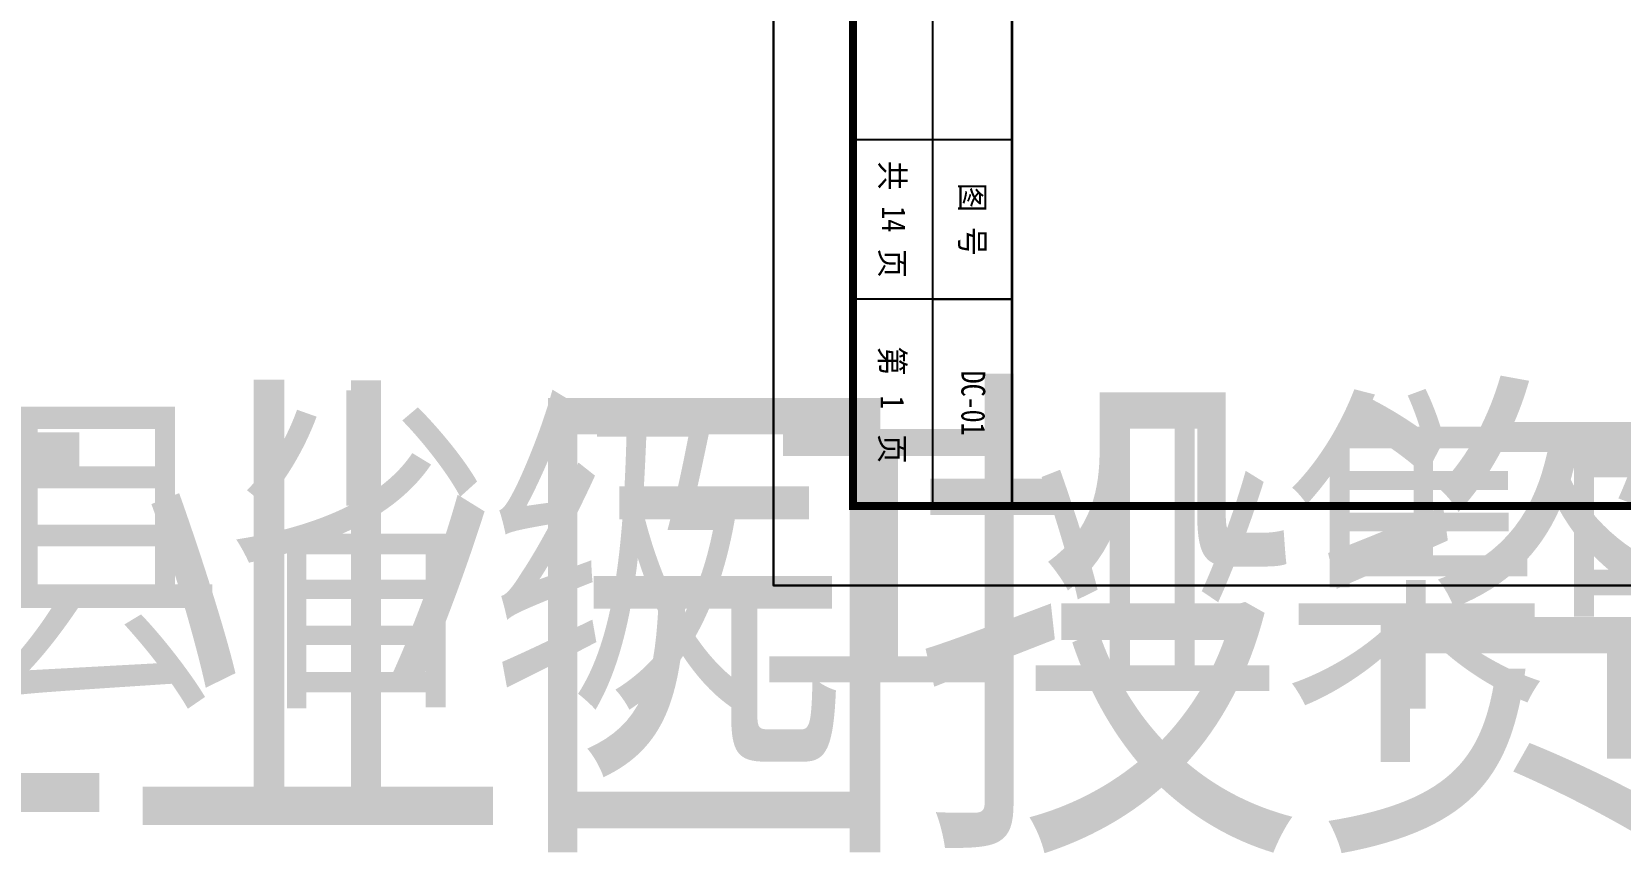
# Model space of a CAD drawing. Extents: x -124594 to 516503, y -3148 to 203159.
# Drawn here: x -67918 to -47956, y 140374 to 150707 of the extents above; entities that cross this region are included whole.
import ezdxf
from ezdxf.enums import TextEntityAlignment as Align

# ---------------------------------------------------------------- set-up
doc = ezdxf.new("R2018")
doc.units = 0
doc.header["$LTSCALE"] = 1000
doc.header["$MEASUREMENT"] = 0
for name, color, linetype in [('PUB_TITLE', 4, 'Continuous'), ('图签目录', 255, 'Continuous'), ('打印框线', 7, 'Continuous'), ('标准打印框线2025-06-19-05-44', 7, 'Continuous')]:
    doc.layers.add(name, color=color, linetype=linetype)
doc.styles.get("Standard").update_dxf_attribs({"font": 'gbenor.shx', "bigfont": 'gbcbig.shx'})
doc.styles.add('宋体', font='宋体.ttf')

# ---------------------------------------------------------------- blocks, each defined once
blk = doc.blocks.new('ztwj_202506190545')
for p, q in [((53800, 3000), (53800, 1000)), ((55800, 3000), (55800, 1000)), ((55800, 3000), (55800, 2000)), ((55800, 2000), (55800, 3000)), ((29800, 2000), (58400, 2000))]:
    blk.add_line(p, q)
at = {"const_width": 35.9}
blk.add_lwpolyline([(19400, 3000), (58400, 3000)], dxfattribs=at)
at = {"style": '宋体', "width": 0.9}
for s, p in [('图 号', (54800, 2500)), ('共    页', (54800, 1500)), ('第    页', (57130, 1500))]:
    blk.add_text(s, height=300, rotation=360, dxfattribs=at).set_placement(p, align=Align.MIDDLE)
at = {"layer": '图签目录', "lineweight": 30, "width": 0.8, "flags": 104}
for tag, p in [('建设单位', (34800, 2466)), ('工程名称', (42800, 2492)), ('图纸名称', (50800, 2500))]:
    blk.add_attdef(tag, text='', height=300, dxfattribs=at).set_placement(p, align=Align.MIDDLE_CENTER)
at = {"layer": '图签目录', "style": '宋体', "width": 0.8}
for tag, p in [('图纸编号', (57108, 2513)), ('图纸时间', (48925, 1528)), ('设计号', (52800, 1500))]:
    blk.add_attdef(tag, text='', height=300, dxfattribs=at).set_placement(p, align=Align.MIDDLE)
for tag, p in [('65', (54797, 1364)), ('3', (57097, 1347))]:
    blk.add_attdef(tag, text='', height=300, dxfattribs=at).set_placement(p, align=Align.CENTER)
blk = doc.blocks.new('ztwj01_202506190428')
at = {"layer": '图签目录', "style": '宋体', "width": 0.8}
for tag, p in [('图纸编号', (40208, 2013)), ('图纸时间', (32025, 1028)), ('设计号', (35900, 1000))]:
    blk.add_attdef(tag, text='', height=300, dxfattribs=at).set_placement(p, align=Align.MIDDLE)
at = {"layer": '图签目录', "lineweight": 30, "width": 0.8, "flags": 104}
for tag, p in [('建设单位', (17900, 1966)), ('工程名称', (25900, 1992)), ('图纸名称', (33900, 2000))]:
    blk.add_attdef(tag, text='', height=300, dxfattribs=at).set_placement(p, align=Align.MIDDLE_CENTER)
at = {"layer": '图签目录', "style": '宋体', "width": 0.8}
for tag, p in [('65', (37897, 864)), ('3', (40197, 847))]:
    blk.add_attdef(tag, text='', height=300, dxfattribs=at).set_placement(p, align=Align.CENTER)

msp = doc.modelspace()

# ---------------------------------------------------------------- linework, layer by layer
at = {"layer": 'PUB_TITLE'}
msp.add_lwpolyline([(-58599, 143749), (-16599, 143749), (-16599, 203149), (-58599, 203149)], close=True, dxfattribs=at)
at = {"layer": 'PUB_TITLE', "const_width": 100}
msp.add_lwpolyline([(-57599, 144749), (-17599, 144749), (-17599, 200649), (-57599, 200649)], close=True, dxfattribs=at)
at = {"layer": '打印框线'}
msp.add_lwpolyline([(-58599, 143749), (-58599, 203149), (-16599, 203149), (-16599, 143749)], close=True, dxfattribs=at)
at = {"layer": '标准打印框线2025-06-19-05-44', "const_width": 20}
msp.add_lwpolyline([(-58599, 143749), (-16599, 143749), (-16599, 203149), (-58599, 203149)], close=True, dxfattribs=at)

# ---------------------------------------------------------------- block references
at = {"layer": '打印框线'}
ref = msp.add_blockref('ztwj_202506190545', (-58599, 203149), dxfattribs=dict(at, rotation=270))
ref.add_attrib('图纸编号', 'DC-01', dxfattribs={"layer": '图签目录', "height": 300, "rotation": 270, "style": '宋体', "width": 0.8}).set_placement((-56086, 146041), align=Align.MIDDLE)
ref.add_attrib('65', '14', dxfattribs={"layer": '图签目录', "height": 300, "rotation": 270, "style": '宋体', "width": 0.8}).set_placement((-57235, 148352), align=Align.CENTER)
ref.add_attrib('3', '1', dxfattribs={"layer": '图签目录', "height": 300, "rotation": 270, "style": '宋体', "width": 0.8}).set_placement((-57252, 146052), align=Align.CENTER)
ref = msp.add_blockref('ztwj01_202506190428', (-124594, 143749), dxfattribs=at)
lines = msp.add_mtext('\\W0.8000;麻阳苗族自治县工业园投资开发有限公司', dxfattribs={"layer": '图签目录', "insert": (-106693, 145715), "char_height": 4792.03, "attachment_point": 1})
ref.add_attrib('建设单位', '', (-106693, 145715), dxfattribs={"flags": 104}).embed_mtext(lines)
lines = msp.add_mtext('\\W0.8000;怀化市麻阳苗族自治县省级工业集中区标准化厂房及配套基础设施建设项目', dxfattribs={"layer": '图签目录', "insert": (-98693, 145741), "char_height": 3194.69, "attachment_point": 1})
ref.add_attrib('工程名称', '', (-98693, 145741), dxfattribs={"flags": 104}).embed_mtext(lines)

doc.saveas('drawing.dxf')
